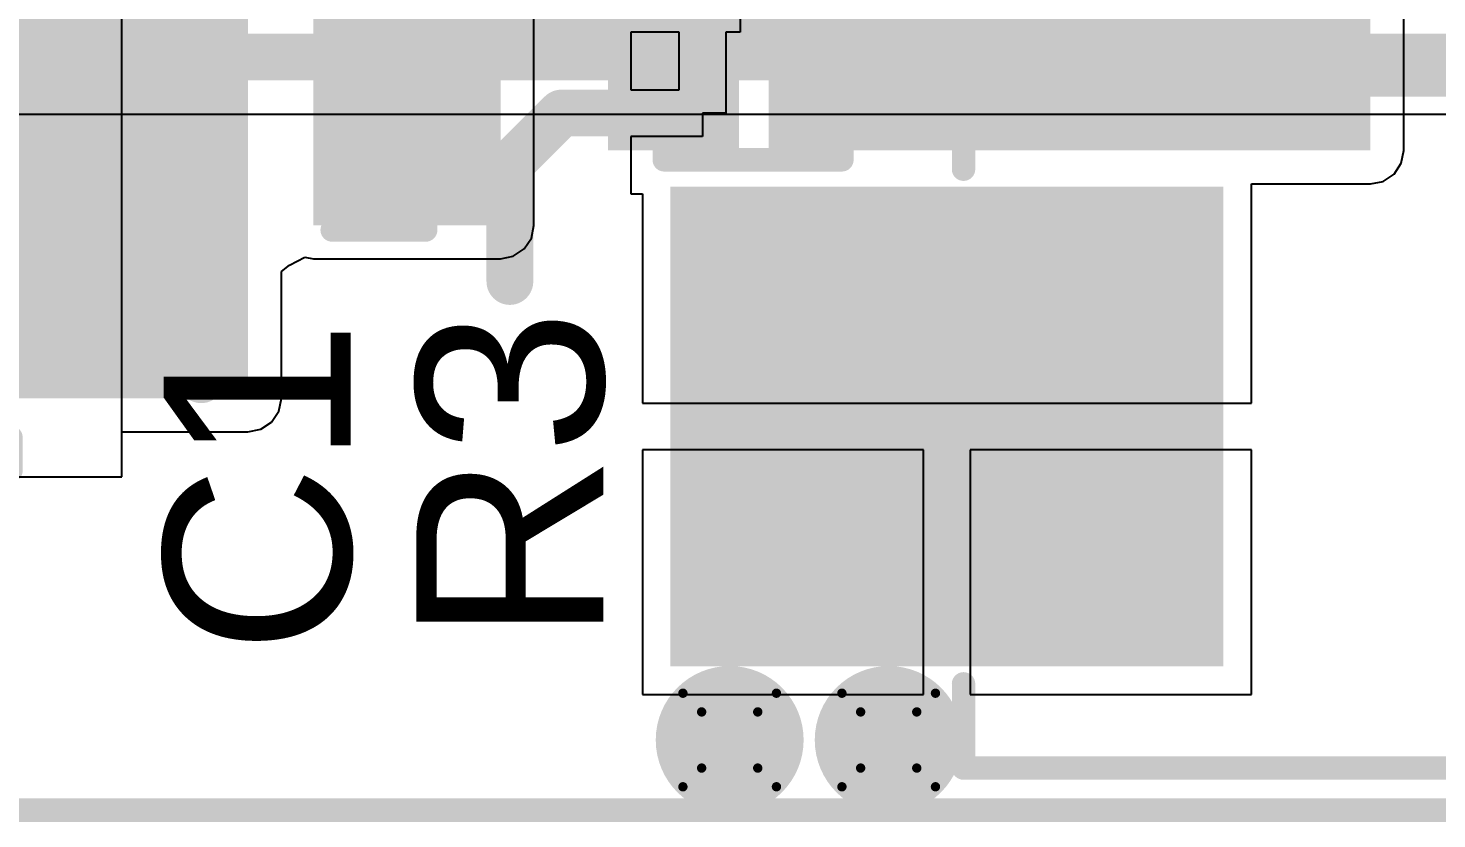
# Model space of a CAD drawing. Header units: inches. Extents: x -8 to 210, y -39 to 109.
# Drawn here: x 68.61 to 76.26, y 11.94 to 16.23 of the extents above; entities that cross this region are included whole.
import ezdxf

# ---------------------------------------------------------------- set-up
doc = ezdxf.new("R2010")
doc.units = ezdxf.units.IN
for name, color, linetype in [('Bottom Layer', 5, 'Continuous'), ('Bottom Solder', 6, 'Continuous'), ('Drill Drawing', 1, 'Continuous'), ('Top Layer', 1, 'Continuous'), ('Top Overlay', 2, 'Continuous'), ('Top Paste', 8, 'Continuous'), ('Top Solder', 216, 'Continuous'), ('Via Holes', 16, 'Continuous')]:
    doc.layers.add(name, color=color, linetype=linetype)
doc.styles.add('Arial', font='', dxfattribs={"height": 0.2})
doc.styles.get('Arial').set_extended_font_data('Arial')

# ---------------------------------------------------------------- blocks, each defined once
blk = doc.blocks.new('VLS5045EX_100M_H_12')
at = {"layer": 'Top Layer'}
for points in [[(-3.05, 2), (-1.05, 2), (-1.05, -2), (-3.05, -2)], [(1.05, 2), (3.05, 2), (3.05, -2), (1.05, -2)]]:
    blk.add_hatch(color=1, dxfattribs=at).paths.add_polyline_path(points)
at = {"layer": 'Top Paste'}
for points in [[(-3.05, 2), (-1.05, 2), (-1.05, -2), (-3.05, -2)], [(1.05, 2), (3.05, 2), (3.05, -2), (1.05, -2)]]:
    blk.add_hatch(color=8, dxfattribs=at).paths.add_polyline_path(points)
at = {"layer": 'Top Solder'}
for points in [[(-3.1516, 2.1016), (-0.9484, 2.1016), (-0.9484, -2.1016), (-3.1516, -2.1016)], [(0.9484, 2.1016), (3.1516, 2.1016), (3.1516, -2.1016), (0.9484, -2.1016)]]:
    blk.add_hatch(color=216, dxfattribs=at).paths.add_polyline_path(points)
at = {"layer": 'Top Overlay'}
for points in [[(2.65, 2.5, 0.127, 0.127, 0), (-2.65, 2.5, 0.127, 0.127, 0)], [(-2.65, 2.5, 0.127, 0.127, 0), (-2.65, 2.32, 0.127, 0.127, 0)], [(2.65, 2.5, 0.127, 0.127, 0), (2.65, 2.32, 0.127, 0.127, 0)], [(-2.65, -2.32, 0.127, 0.127, 0), (-2.65, -2.5, 0.127, 0.127, 0)], [(2.65, -2.32, 0.127, 0.127, 0), (2.65, -2.5, 0.127, 0.127, 0)], [(2.65, -2.5, 0.127, 0.127, 0), (-2.65, -2.5, 0.127, 0.127, 0)]]:
    blk.add_lwpolyline(points, format="xyseb", dxfattribs=at)
for points in [[(-2.6817, 2.5, 0.0635, 0.0635, 1), (-2.6182, 2.5, 0.0635, 0.0635, 1)], [(-2.6817, 2.5, 0.0635, 0.0635, 1), (-2.6182, 2.5, 0.0635, 0.0635, 1)], [(2.6182, 2.5, 0.0635, 0.0635, 1), (2.6817, 2.5, 0.0635, 0.0635, 1)], [(2.6182, 2.5, 0.0635, 0.0635, 1), (2.6817, 2.5, 0.0635, 0.0635, 1)], [(-2.6817, 2.32, 0.0635, 0.0635, 1), (-2.6182, 2.32, 0.0635, 0.0635, 1)], [(2.6182, 2.32, 0.0635, 0.0635, 1), (2.6817, 2.32, 0.0635, 0.0635, 1)], [(-2.6817, -2.32, 0.0635, 0.0635, 1), (-2.6182, -2.32, 0.0635, 0.0635, 1)], [(2.6182, -2.32, 0.0635, 0.0635, 1), (2.6817, -2.32, 0.0635, 0.0635, 1)], [(-2.6817, -2.5, 0.0635, 0.0635, 1), (-2.6182, -2.5, 0.0635, 0.0635, 1)], [(-2.6817, -2.5, 0.0635, 0.0635, 1), (-2.6182, -2.5, 0.0635, 0.0635, 1)], [(2.6182, -2.5, 0.0635, 0.0635, 1), (2.6817, -2.5, 0.0635, 0.0635, 1)], [(2.6182, -2.5, 0.0635, 0.0635, 1), (2.6817, -2.5, 0.0635, 0.0635, 1)]]:
    blk.add_lwpolyline(points, format="xyseb", close=True, dxfattribs=at)
blk = doc.blocks.new('TSOT_26_6_23')
at = {"layer": 'Top Layer'}
for points in [[(-0.7495, 0.6), (-1.7495, 0.6), (-1.7495, 1.3), (-0.7495, 1.3)], [(1.7495, 0.6), (0.7495, 0.6), (0.7495, 1.3), (1.7495, 1.3)], [(-0.7495, -0.35), (-1.7495, -0.35), (-1.7495, 0.35), (-0.7495, 0.35)], [(1.7495, -0.35), (0.7495, -0.35), (0.7495, 0.35), (1.7495, 0.35)], [(-0.7495, -1.3), (-1.7495, -1.3), (-1.7495, -0.6), (-0.7495, -0.6)], [(1.7495, -1.3), (0.7495, -1.3), (0.7495, -0.6), (1.7495, -0.6)]]:
    blk.add_hatch(color=1, dxfattribs=at).paths.add_polyline_path(points)
at = {"layer": 'Top Paste'}
for points in [[(-0.7495, 0.6), (-1.7495, 0.6), (-1.7495, 1.3), (-0.7495, 1.3)], [(1.7495, 0.6), (0.7495, 0.6), (0.7495, 1.3), (1.7495, 1.3)], [(-0.7495, -0.35), (-1.7495, -0.35), (-1.7495, 0.35), (-0.7495, 0.35)], [(1.7495, -0.35), (0.7495, -0.35), (0.7495, 0.35), (1.7495, 0.35)], [(-0.7495, -1.3), (-1.7495, -1.3), (-1.7495, -0.6), (-0.7495, -0.6)], [(1.7495, -1.3), (0.7495, -1.3), (0.7495, -0.6), (1.7495, -0.6)]]:
    blk.add_hatch(color=8, dxfattribs=at).paths.add_polyline_path(points)
at = {"layer": 'Top Solder'}
for points in [[(-0.6479, 0.4984), (-1.8511, 0.4984), (-1.8511, 1.4016), (-0.6479, 1.4016)], [(1.8511, 0.4984), (0.6479, 0.4984), (0.6479, 1.4016), (1.8511, 1.4016)], [(-0.6479, -0.4516), (-1.8511, -0.4516), (-1.8511, 0.4516), (-0.6479, 0.4516)], [(1.8511, -0.4516), (0.6479, -0.4516), (0.6479, 0.4516), (1.8511, 0.4516)], [(-0.6479, -1.4016), (-1.8511, -1.4016), (-1.8511, -0.4984), (-0.6479, -0.4984)], [(1.8511, -1.4016), (0.6479, -1.4016), (0.6479, -0.4984), (1.8511, -0.4984)]]:
    blk.add_hatch(color=216, dxfattribs=at).paths.add_polyline_path(points)
at = {"layer": 'Top Overlay'}
for points in [[(0.762, 1.524, 0.127, 0.127, 0), (-0.8128, 1.524, 0.127, 0.127, 0)], [(-0.8128, 1.5224, 0.127, 0.127, 0), (-0.8128, 1.4224, 0.127, 0.127, 0)], [(0.762, 1.5224, 0.127, 0.127, 0), (0.762, 1.4224, 0.127, 0.127, 0)], [(-2.0066, 1.0668, 0.127, 0.127, 0), (-2.0066, 0.8128, 0.127, 0.127, 0)], [(-1.8796, 0.9398, 0.127, 0.127, 0), (-2.0066, 1.0668, 0.127, 0.127, 0)], [(-1.8796, 0.9398, 0.127, 0.127, 0), (-2.0066, 0.8128, 0.127, 0.127, 0)], [(-0.8128, -1.4224, 0.127, 0.127, 0), (-0.8128, -1.5224, 0.127, 0.127, 0)], [(0.762, -1.4224, 0.127, 0.127, 0), (0.762, -1.5224, 0.127, 0.127, 0)], [(0.762, -1.524, 0.127, 0.127, 0), (-0.8128, -1.524, 0.127, 0.127, 0)]]:
    blk.add_lwpolyline(points, format="xyseb", dxfattribs=at)
for points in [[(-0.8446, 1.524, 0.0635, 0.0635, 1), (-0.781, 1.524, 0.0635, 0.0635, 1)], [(-0.8446, 1.5224, 0.0635, 0.0635, 1), (-0.781, 1.5224, 0.0635, 0.0635, 1)], [(0.7302, 1.524, 0.0635, 0.0635, 1), (0.7937, 1.524, 0.0635, 0.0635, 1)], [(0.7302, 1.5224, 0.0635, 0.0635, 1), (0.7937, 1.5224, 0.0635, 0.0635, 1)], [(-0.8446, 1.4224, 0.0635, 0.0635, 1), (-0.781, 1.4224, 0.0635, 0.0635, 1)], [(0.7302, 1.4224, 0.0635, 0.0635, 1), (0.7937, 1.4224, 0.0635, 0.0635, 1)], [(-2.0383, 1.0668, 0.0635, 0.0635, 1), (-1.9748, 1.0668, 0.0635, 0.0635, 1)], [(-2.0383, 1.0668, 0.0635, 0.0635, 1), (-1.9748, 1.0668, 0.0635, 0.0635, 1)], [(-1.9114, 0.9398, 0.0635, 0.0635, 1), (-1.8478, 0.9398, 0.0635, 0.0635, 1)], [(-1.9114, 0.9398, 0.0635, 0.0635, 1), (-1.8478, 0.9398, 0.0635, 0.0635, 1)], [(-2.0383, 0.8128, 0.0635, 0.0635, 1), (-1.9748, 0.8128, 0.0635, 0.0635, 1)], [(-2.0383, 0.8128, 0.0635, 0.0635, 1), (-1.9748, 0.8128, 0.0635, 0.0635, 1)], [(-0.8446, -1.4224, 0.0635, 0.0635, 1), (-0.781, -1.4224, 0.0635, 0.0635, 1)], [(0.7302, -1.4224, 0.0635, 0.0635, 1), (0.7937, -1.4224, 0.0635, 0.0635, 1)], [(-0.8446, -1.5224, 0.0635, 0.0635, 1), (-0.781, -1.5224, 0.0635, 0.0635, 1)], [(-0.8446, -1.524, 0.0635, 0.0635, 1), (-0.781, -1.524, 0.0635, 0.0635, 1)], [(0.7302, -1.5224, 0.0635, 0.0635, 1), (0.7937, -1.5224, 0.0635, 0.0635, 1)], [(0.7302, -1.524, 0.0635, 0.0635, 1), (0.7937, -1.524, 0.0635, 0.0635, 1)]]:
    blk.add_lwpolyline(points, format="xyseb", close=True, dxfattribs=at)
blk = doc.blocks.new('R___0201_65')
at = {"layer": 'Top Layer'}
for points in [[(-0.41, 0.185), (-0.14, 0.185), (-0.14, -0.185), (-0.41, -0.185)], [(0.14, 0.185), (0.41, 0.185), (0.41, -0.185), (0.14, -0.185)]]:
    blk.add_hatch(color=1, dxfattribs=at).paths.add_polyline_path(points)
at = {"layer": 'Top Paste'}
for points in [[(-0.41, 0.185), (-0.14, 0.185), (-0.14, -0.185), (-0.41, -0.185)], [(0.14, 0.185), (0.41, 0.185), (0.41, -0.185), (0.14, -0.185)]]:
    blk.add_hatch(color=8, dxfattribs=at).paths.add_polyline_path(points)
at = {"layer": 'Top Solder'}
for points in [[(-0.465, 0.24), (-0.085, 0.24), (-0.085, -0.24), (-0.465, -0.24)], [(0.085, 0.24), (0.465, 0.24), (0.465, -0.24), (0.085, -0.24)]]:
    blk.add_hatch(color=216, dxfattribs=at).paths.add_polyline_path(points)
at = {"layer": 'Top Overlay'}
for points in [[(-0.4826, 0.254, 0.127, 0.127, 0), (0.4826, 0.254, 0.127, 0.127, 0)], [(-0.4826, -0.254, 0.127, 0.127, 0), (-0.4826, 0.254, 0.127, 0.127, 0)], [(0.4826, -0.254, 0.127, 0.127, 0), (0.4826, 0.254, 0.127, 0.127, 0)], [(-0.4826, -0.254, 0.127, 0.127, 0), (0.4826, -0.254, 0.127, 0.127, 0)]]:
    blk.add_lwpolyline(points, format="xyseb", dxfattribs=at)
for points in [[(-0.5143, 0.254, 0.0635, 0.0635, 1), (-0.4508, 0.254, 0.0635, 0.0635, 1)], [(-0.5143, 0.254, 0.0635, 0.0635, 1), (-0.4508, 0.254, 0.0635, 0.0635, 1)], [(0.4508, 0.254, 0.0635, 0.0635, 1), (0.5143, 0.254, 0.0635, 0.0635, 1)], [(0.4508, 0.254, 0.0635, 0.0635, 1), (0.5143, 0.254, 0.0635, 0.0635, 1)], [(-0.5143, -0.254, 0.0635, 0.0635, 1), (-0.4508, -0.254, 0.0635, 0.0635, 1)], [(-0.5143, -0.254, 0.0635, 0.0635, 1), (-0.4508, -0.254, 0.0635, 0.0635, 1)], [(0.4508, -0.254, 0.0635, 0.0635, 1), (0.5143, -0.254, 0.0635, 0.0635, 1)], [(0.4508, -0.254, 0.0635, 0.0635, 1), (0.5143, -0.254, 0.0635, 0.0635, 1)]]:
    blk.add_lwpolyline(points, format="xyseb", close=True, dxfattribs=at)
blk = doc.blocks.new('DB128L_5_08_3P_BK_S_89')
at = {"layer": 'Top Overlay'}
blk.add_lwpolyline([(-7.6708, 5.1308, 0.127, 0.127, 0), (7.6708, 5.1308, 0.127, 0.127, 0)], format="xyseb", dxfattribs=at)
blk = doc.blocks.new('SMB__112')
at = {"layer": 'Top Layer'}
blk.add_hatch(color=1, dxfattribs=at).paths.add_polyline_path([(-3.7, -1.2), (-3.7, 1.2), (-0.9, 1.2), (-0.9, -1.2)])
at = {"layer": 'Top Paste'}
blk.add_hatch(color=8, dxfattribs=at).paths.add_polyline_path([(-3.7, -1.2), (-3.7, 1.2), (-0.9, 1.2), (-0.9, -1.2)])
at = {"layer": 'Top Solder'}
blk.add_hatch(color=216, dxfattribs=at).paths.add_polyline_path([(-3.8016, -1.3016), (-3.8016, 1.3016), (-0.7984, 1.3016), (-0.7984, -1.3016)])
at = {"layer": 'Top Overlay'}
for points in [[(-2.2098, 1.8542, 0.127, 0.127, 0), (2.5908, 1.8542, 0.127, 0.127, 0)], [(-2.2098, 1.397, 0.127, 0.127, 0), (-2.2098, 1.8542, 0.127, 0.127, 0)], [(-2.2098, -1.8542, 0.127, 0.127, 0), (-2.2098, -1.397, 0.127, 0.127, 0)], [(-2.2098, -1.8542, 0.127, 0.127, 0), (2.5908, -1.8542, 0.127, 0.127, 0)]]:
    blk.add_lwpolyline(points, format="xyseb", dxfattribs=at)
for points in [[(-2.2416, 1.8542, 0.0635, 0.0635, 1), (-2.178, 1.8542, 0.0635, 0.0635, 1)], [(-2.2416, 1.8542, 0.0635, 0.0635, 1), (-2.178, 1.8542, 0.0635, 0.0635, 1)], [(-2.2416, 1.397, 0.0635, 0.0635, 1), (-2.178, 1.397, 0.0635, 0.0635, 1)], [(-2.2416, -1.397, 0.0635, 0.0635, 1), (-2.178, -1.397, 0.0635, 0.0635, 1)], [(-2.2416, -1.8542, 0.0635, 0.0635, 1), (-2.178, -1.8542, 0.0635, 0.0635, 1)], [(-2.2416, -1.8542, 0.0635, 0.0635, 1), (-2.178, -1.8542, 0.0635, 0.0635, 1)]]:
    blk.add_lwpolyline(points, format="xyseb", close=True, dxfattribs=at)
blk = doc.blocks.new('C___0402_155')
at = {"layer": 'Top Layer'}
for points in [[(-0.6985, -0.3175), (-0.6985, 0.3175), (-0.2413, 0.3175), (-0.2413, -0.3175)], [(0.2413, -0.3175), (0.2413, 0.3175), (0.6985, 0.3175), (0.6985, -0.3175)]]:
    blk.add_hatch(color=1, dxfattribs=at).paths.add_polyline_path(points)
at = {"layer": 'Top Paste'}
for points in [[(-0.6985, -0.3175), (-0.6985, 0.3175), (-0.2413, 0.3175), (-0.2413, -0.3175)], [(0.2413, -0.3175), (0.2413, 0.3175), (0.6985, 0.3175), (0.6985, -0.3175)]]:
    blk.add_hatch(color=8, dxfattribs=at).paths.add_polyline_path(points)
at = {"layer": 'Top Solder'}
for points in [[(-0.7585, -0.3775), (-0.7585, 0.3775), (-0.1813, 0.3775), (-0.1813, -0.3775)], [(0.1813, -0.3775), (0.1813, 0.3775), (0.7585, 0.3775), (0.7585, -0.3775)]]:
    blk.add_hatch(color=216, dxfattribs=at).paths.add_polyline_path(points)
at = {"layer": 'Top Overlay'}
for points in [[(-0.7874, 0.4064, 0.127, 0.127, 0), (-0.2794, 0.4064, 0.127, 0.127, 0)], [(-0.7874, -0.4064, 0.127, 0.127, 0), (-0.7874, 0.4064, 0.127, 0.127, 0)], [(0.2794, 0.4064, 0.127, 0.127, 0), (0.7874, 0.4064, 0.127, 0.127, 0)], [(0.7874, -0.4064, 0.127, 0.127, 0), (0.7874, 0.4064, 0.127, 0.127, 0)], [(-0.7874, -0.4064, 0.127, 0.127, 0), (-0.2794, -0.4064, 0.127, 0.127, 0)], [(0.2794, -0.4064, 0.127, 0.127, 0), (0.7874, -0.4064, 0.127, 0.127, 0)]]:
    blk.add_lwpolyline(points, format="xyseb", dxfattribs=at)
for points in [[(-0.8191, 0.4064, 0.0635, 0.0635, 1), (-0.7556, 0.4064, 0.0635, 0.0635, 1)], [(-0.8191, 0.4064, 0.0635, 0.0635, 1), (-0.7556, 0.4064, 0.0635, 0.0635, 1)], [(-0.3111, 0.4064, 0.0635, 0.0635, 1), (-0.2477, 0.4064, 0.0635, 0.0635, 1)], [(0.2477, 0.4064, 0.0635, 0.0635, 1), (0.3111, 0.4064, 0.0635, 0.0635, 1)], [(0.7556, 0.4064, 0.0635, 0.0635, 1), (0.8191, 0.4064, 0.0635, 0.0635, 1)], [(0.7556, 0.4064, 0.0635, 0.0635, 1), (0.8191, 0.4064, 0.0635, 0.0635, 1)], [(-0.8191, -0.4064, 0.0635, 0.0635, 1), (-0.7556, -0.4064, 0.0635, 0.0635, 1)], [(-0.8191, -0.4064, 0.0635, 0.0635, 1), (-0.7556, -0.4064, 0.0635, 0.0635, 1)], [(-0.3111, -0.4064, 0.0635, 0.0635, 1), (-0.2477, -0.4064, 0.0635, 0.0635, 1)], [(0.2477, -0.4064, 0.0635, 0.0635, 1), (0.3111, -0.4064, 0.0635, 0.0635, 1)], [(0.7556, -0.4064, 0.0635, 0.0635, 1), (0.8191, -0.4064, 0.0635, 0.0635, 1)], [(0.7556, -0.4064, 0.0635, 0.0635, 1), (0.8191, -0.4064, 0.0635, 0.0635, 1)]]:
    blk.add_lwpolyline(points, format="xyseb", close=True, dxfattribs=at)

msp = doc.modelspace()

# ---------------------------------------------------------------- hatches: boundary and pattern name
at = {"layer": 'Bottom Layer'}
h = msp.add_hatch(color=5, dxfattribs=at)
edge = h.paths.add_edge_path()
edge.add_arc((72.4154, 12.3698), 0.3, 0, 360)
h = msp.add_hatch(color=5, dxfattribs=at)
edge = h.paths.add_edge_path()
edge.add_arc((73.279, 12.3698), 0.3, 0, 360)
at = {"layer": 'Bottom Solder'}
h = msp.add_hatch(color=6, dxfattribs=at)
edge = h.paths.add_edge_path()
edge.add_arc((72.4154, 12.3698), 0.4016, 0, 360)
h = msp.add_hatch(color=6, dxfattribs=at)
edge = h.paths.add_edge_path()
edge.add_arc((73.279, 12.3698), 0.4016, 0, 360)
at = {"layer": 'Top Layer'}
for points in [[(72.4662, 19.2532), (71.755, 19.2532), (71.755, 15.5702), (72.4662, 15.5702)], [(69.7992, 18.4404), (66.802, 18.4404), (66.802, 14.224), (69.7992, 14.224)], [(71.1708, 17.145), (70.1548, 17.145), (70.1548, 15.1638), (71.1708, 15.1638)], [(75.8952, 17.1704), (72.6538, 17.1704), (72.6538, 15.5702), (75.8952, 15.5702)]]:
    msp.add_hatch(color=1, dxfattribs=at).paths.add_polyline_path(points)
h = msp.add_hatch(color=1, dxfattribs=at)
edge = h.paths.add_edge_path()
edge.add_arc((72.4154, 12.3698), 0.3, 0, 360)
h = msp.add_hatch(color=1, dxfattribs=at)
edge = h.paths.add_edge_path()
edge.add_arc((73.279, 12.3698), 0.3, 0, 360)
at = {"layer": 'Top Solder'}
h = msp.add_hatch(color=216, dxfattribs=at)
edge = h.paths.add_edge_path()
edge.add_arc((72.4154, 12.3698), 0.4016, 0, 360)
h = msp.add_hatch(color=216, dxfattribs=at)
edge = h.paths.add_edge_path()
edge.add_arc((73.279, 12.3698), 0.4016, 0, 360)
at = {"layer": 'Via Holes'}
h = msp.add_hatch(color=7, dxfattribs=at)
edge = h.paths.add_edge_path()
edge.add_arc((72.4154, 12.3698), 0.15, 0, 360)
h = msp.add_hatch(color=7, dxfattribs=at)
edge = h.paths.add_edge_path()
edge.add_arc((73.279, 12.3698), 0.15, 0, 360)

# ---------------------------------------------------------------- linework, layer by layer
at = {"layer": 'Bottom Layer'}
msp.add_line((51.4321, 15.7674), (77.3938, 15.7674), dxfattribs=at)
msp.add_lwpolyline([(51.4321, 16.0782, 0.254, 0.254, 0), (77.3938, 16.0782, 0.254, 0.254, 0)], format="xyseb", dxfattribs=at)
at = {"layer": 'Drill Drawing'}
for points in [[(72.1614, 12.6238, 0.0508, 0.0508, 0), (72.6694, 12.6238, 0.0508, 0.0508, 0)], [(72.1614, 12.1158, 0.0508, 0.0508, 0), (72.1614, 12.6238, 0.0508, 0.0508, 0)], [(72.6694, 12.1158, 0.0508, 0.0508, 0), (72.6694, 12.6238, 0.0508, 0.0508, 0)], [(73.025, 12.6238, 0.0508, 0.0508, 0), (73.533, 12.6238, 0.0508, 0.0508, 0)], [(73.025, 12.1158, 0.0508, 0.0508, 0), (73.025, 12.6238, 0.0508, 0.0508, 0)], [(73.533, 12.1158, 0.0508, 0.0508, 0), (73.533, 12.6238, 0.0508, 0.0508, 0)], [(72.263, 12.5222, 0.0508, 0.0508, 0), (72.5678, 12.5222, 0.0508, 0.0508, 0)], [(72.263, 12.2174, 0.0508, 0.0508, 0), (72.263, 12.5222, 0.0508, 0.0508, 0)], [(72.5678, 12.2174, 0.0508, 0.0508, 0), (72.5678, 12.5222, 0.0508, 0.0508, 0)], [(73.1266, 12.5222, 0.0508, 0.0508, 0), (73.4314, 12.5222, 0.0508, 0.0508, 0)], [(73.1266, 12.2174, 0.0508, 0.0508, 0), (73.1266, 12.5222, 0.0508, 0.0508, 0)], [(73.4314, 12.2174, 0.0508, 0.0508, 0), (73.4314, 12.5222, 0.0508, 0.0508, 0)], [(72.263, 12.2174, 0.0508, 0.0508, 0), (72.5678, 12.2174, 0.0508, 0.0508, 0)], [(73.1266, 12.2174, 0.0508, 0.0508, 0), (73.4314, 12.2174, 0.0508, 0.0508, 0)], [(72.1614, 12.1158, 0.0508, 0.0508, 0), (72.6694, 12.1158, 0.0508, 0.0508, 0)], [(73.025, 12.1158, 0.0508, 0.0508, 0), (73.533, 12.1158, 0.0508, 0.0508, 0)]]:
    msp.add_lwpolyline(points, format="xyseb", dxfattribs=at)
for points in [[(72.1487, 12.6238, 0.0254, 0.0254, 1), (72.1741, 12.6238, 0.0254, 0.0254, 1)], [(72.1487, 12.6238, 0.0254, 0.0254, 1), (72.1741, 12.6238, 0.0254, 0.0254, 1)], [(72.6567, 12.6238, 0.0254, 0.0254, 1), (72.6821, 12.6238, 0.0254, 0.0254, 1)], [(72.6567, 12.6238, 0.0254, 0.0254, 1), (72.6821, 12.6238, 0.0254, 0.0254, 1)], [(73.0123, 12.6238, 0.0254, 0.0254, 1), (73.0377, 12.6238, 0.0254, 0.0254, 1)], [(73.0123, 12.6238, 0.0254, 0.0254, 1), (73.0377, 12.6238, 0.0254, 0.0254, 1)], [(73.5203, 12.6238, 0.0254, 0.0254, 1), (73.5457, 12.6238, 0.0254, 0.0254, 1)], [(73.5203, 12.6238, 0.0254, 0.0254, 1), (73.5457, 12.6238, 0.0254, 0.0254, 1)], [(72.2503, 12.5222, 0.0254, 0.0254, 1), (72.2757, 12.5222, 0.0254, 0.0254, 1)], [(72.2503, 12.5222, 0.0254, 0.0254, 1), (72.2757, 12.5222, 0.0254, 0.0254, 1)], [(72.5551, 12.5222, 0.0254, 0.0254, 1), (72.5805, 12.5222, 0.0254, 0.0254, 1)], [(72.5551, 12.5222, 0.0254, 0.0254, 1), (72.5805, 12.5222, 0.0254, 0.0254, 1)], [(73.1139, 12.5222, 0.0254, 0.0254, 1), (73.1393, 12.5222, 0.0254, 0.0254, 1)], [(73.1139, 12.5222, 0.0254, 0.0254, 1), (73.1393, 12.5222, 0.0254, 0.0254, 1)], [(73.4187, 12.5222, 0.0254, 0.0254, 1), (73.4441, 12.5222, 0.0254, 0.0254, 1)], [(73.4187, 12.5222, 0.0254, 0.0254, 1), (73.4441, 12.5222, 0.0254, 0.0254, 1)], [(72.2503, 12.2174, 0.0254, 0.0254, 1), (72.2757, 12.2174, 0.0254, 0.0254, 1)], [(72.2503, 12.2174, 0.0254, 0.0254, 1), (72.2757, 12.2174, 0.0254, 0.0254, 1)], [(72.5551, 12.2174, 0.0254, 0.0254, 1), (72.5805, 12.2174, 0.0254, 0.0254, 1)], [(72.5551, 12.2174, 0.0254, 0.0254, 1), (72.5805, 12.2174, 0.0254, 0.0254, 1)], [(73.1139, 12.2174, 0.0254, 0.0254, 1), (73.1393, 12.2174, 0.0254, 0.0254, 1)], [(73.1139, 12.2174, 0.0254, 0.0254, 1), (73.1393, 12.2174, 0.0254, 0.0254, 1)], [(73.4187, 12.2174, 0.0254, 0.0254, 1), (73.4441, 12.2174, 0.0254, 0.0254, 1)], [(73.4187, 12.2174, 0.0254, 0.0254, 1), (73.4441, 12.2174, 0.0254, 0.0254, 1)], [(72.1487, 12.1158, 0.0254, 0.0254, 1), (72.1741, 12.1158, 0.0254, 0.0254, 1)], [(72.1487, 12.1158, 0.0254, 0.0254, 1), (72.1741, 12.1158, 0.0254, 0.0254, 1)], [(72.6567, 12.1158, 0.0254, 0.0254, 1), (72.6821, 12.1158, 0.0254, 0.0254, 1)], [(72.6567, 12.1158, 0.0254, 0.0254, 1), (72.6821, 12.1158, 0.0254, 0.0254, 1)], [(73.0123, 12.1158, 0.0254, 0.0254, 1), (73.0377, 12.1158, 0.0254, 0.0254, 1)], [(73.0123, 12.1158, 0.0254, 0.0254, 1), (73.0377, 12.1158, 0.0254, 0.0254, 1)], [(73.5203, 12.1158, 0.0254, 0.0254, 1), (73.5457, 12.1158, 0.0254, 0.0254, 1)], [(73.5203, 12.1158, 0.0254, 0.0254, 1), (73.5457, 12.1158, 0.0254, 0.0254, 1)]]:
    msp.add_lwpolyline(points, format="xyseb", close=True, dxfattribs=at)
at = {"layer": 'Top Layer'}
for p, q in [((69.1134, 13.7985), (69.1134, 18.8468)), ((71.3521, 15.1638), (71.3521, 17.145)), ((72.4725, 17.1704), (72.4725, 16.2124)), ((76.0765, 15.5702), (76.0765, 17.1704)), ((72.1404, 16.2124), (71.8784, 16.2124)), ((71.8784, 16.2124), (71.8784, 15.9004)), ((72.1404, 15.9004), (72.1404, 16.2124)), ((72.4725, 16.2124), (72.3944, 16.2124)), ((72.3944, 16.2124), (72.3944, 15.7734)), ((71.8784, 15.9004), (72.1404, 15.9004)), ((72.3944, 15.7734), (72.2674, 15.7734)), ((72.2674, 15.7734), (72.2674, 15.6464)), ((72.2674, 15.6464), (71.8784, 15.6464)), ((71.8784, 15.6464), (71.8784, 15.3344)), ((76.0627, 15.5008), (76.0765, 15.5702)), ((76.0234, 15.442), (76.0627, 15.5008)), ((75.2492, 14.1986), (75.2492, 15.3889)), ((75.2492, 15.3889), (75.8952, 15.3889)), ((75.8952, 15.3889), (75.9646, 15.4027)), ((75.9646, 15.4027), (76.0234, 15.442)), ((71.8784, 15.3344), (71.9412, 15.3344)), ((71.9412, 15.3344), (71.9412, 14.1986)), ((71.3383, 15.0944), (71.3521, 15.1638)), ((71.299, 15.0356), (71.3383, 15.0944)), ((71.1708, 14.9825), (71.2402, 14.9963)), ((71.2402, 14.9963), (71.299, 15.0356)), ((69.9805, 14.9137), (70.0247, 14.9485)), ((70.0247, 14.9485), (70.1075, 14.9919)), ((70.1075, 14.9919), (70.1548, 14.9825)), ((70.1548, 14.9825), (71.1708, 14.9825)), ((69.9805, 14.224), (69.9805, 14.9137)), ((69.9274, 14.0958), (69.9667, 14.1546)), ((69.9667, 14.1546), (69.9805, 14.224)), ((71.9412, 14.1986), (73.5952, 14.1986)), ((73.5952, 14.1986), (75.2492, 14.1986)), ((69.8686, 14.0565), (69.9274, 14.0958)), ((69.1134, 13.7985), (69.1134, 14.0427)), ((69.1134, 14.0427), (69.7992, 14.0427)), ((69.7992, 14.0427), (69.8686, 14.0565)), ((73.4682, 13.9446), (71.9412, 13.9446)), ((71.9412, 13.9446), (71.9412, 12.6176)), ((73.4682, 12.6176), (73.4682, 13.9446)), ((75.2492, 13.9446), (73.7222, 13.9446)), ((73.7222, 13.9446), (73.7222, 12.6176)), ((75.2492, 12.6176), (75.2492, 13.9446)), ((62.7634, 13.7985), (69.1134, 13.7985)), ((65.4847, 13.7985), (69.1134, 13.7985)), ((71.9412, 12.6176), (73.4682, 12.6176)), ((73.7222, 12.6176), (75.2492, 12.6176))]:
    msp.add_line(p, q, dxfattribs=at)
at = {"layer": 'Top Overlay'}
for points in [[(71.2216, 15.494, 0.254, 0.254, 0), (71.501, 15.7734, 0.254, 0.254, 0)], [(71.501, 15.7734, 0.254, 0.254, 0), (71.8312, 15.7734, 0.254, 0.254, 0)], [(71.2216, 14.859, 0.254, 0.254, 0), (71.2216, 15.494, 0.254, 0.254, 0)], [(69.5452, 14.3256, 0.254, 0.254, 0), (69.5452, 14.859, 0.254, 0.254, 0)]]:
    msp.add_lwpolyline(points, format="xyseb", dxfattribs=at)
for points in [[(71.4375, 15.7734, 0.127, 0.127, 1), (71.5645, 15.7734, 0.127, 0.127, 1)], [(71.4375, 15.7734, 0.127, 0.127, 1), (71.5645, 15.7734, 0.127, 0.127, 1)], [(71.7677, 15.7734, 0.127, 0.127, 1), (71.8947, 15.7734, 0.127, 0.127, 1)], [(71.1581, 15.494, 0.127, 0.127, 1), (71.2851, 15.494, 0.127, 0.127, 1)], [(71.1581, 15.494, 0.127, 0.127, 1), (71.2851, 15.494, 0.127, 0.127, 1)], [(69.4817, 14.859, 0.127, 0.127, 1), (69.6087, 14.859, 0.127, 0.127, 1)], [(71.1581, 14.859, 0.127, 0.127, 1), (71.2851, 14.859, 0.127, 0.127, 1)], [(69.4817, 14.3256, 0.127, 0.127, 1), (69.6087, 14.3256, 0.127, 0.127, 1)]]:
    msp.add_lwpolyline(points, format="xyseb", close=True, dxfattribs=at)

# ---------------------------------------------------------------- block references
at = {"rotation": 180}
for name, p in [('TSOT_26_6_23', (71.9074, 17.7546)), ('VLS5045EX_100M_H_12', (65.8622, 16.3322))]:
    msp.add_blockref(name, p, dxfattribs=at)
for name, p in [('R___0201_65', (72.5424, 15.7734)), ('C___0402_155', (69.977, 15.5448)), ('SMB__112', (75.8952, 14.0716)), ('DB128L_5_08_3P_BK_S_89', (69.4182, 6.858))]:
    msp.add_blockref(name, p)

# ---------------------------------------------------------------- texts
at = {"layer": 'Top Overlay', "style": 'Arial'}
for s, p in [('R3', (71.7294, 12.895)), ('C1', (70.3578, 12.8357))]:
    msp.add_text(s, height=1.016, rotation=90, dxfattribs=at).set_placement(p)

doc.saveas('drawing.dxf')
